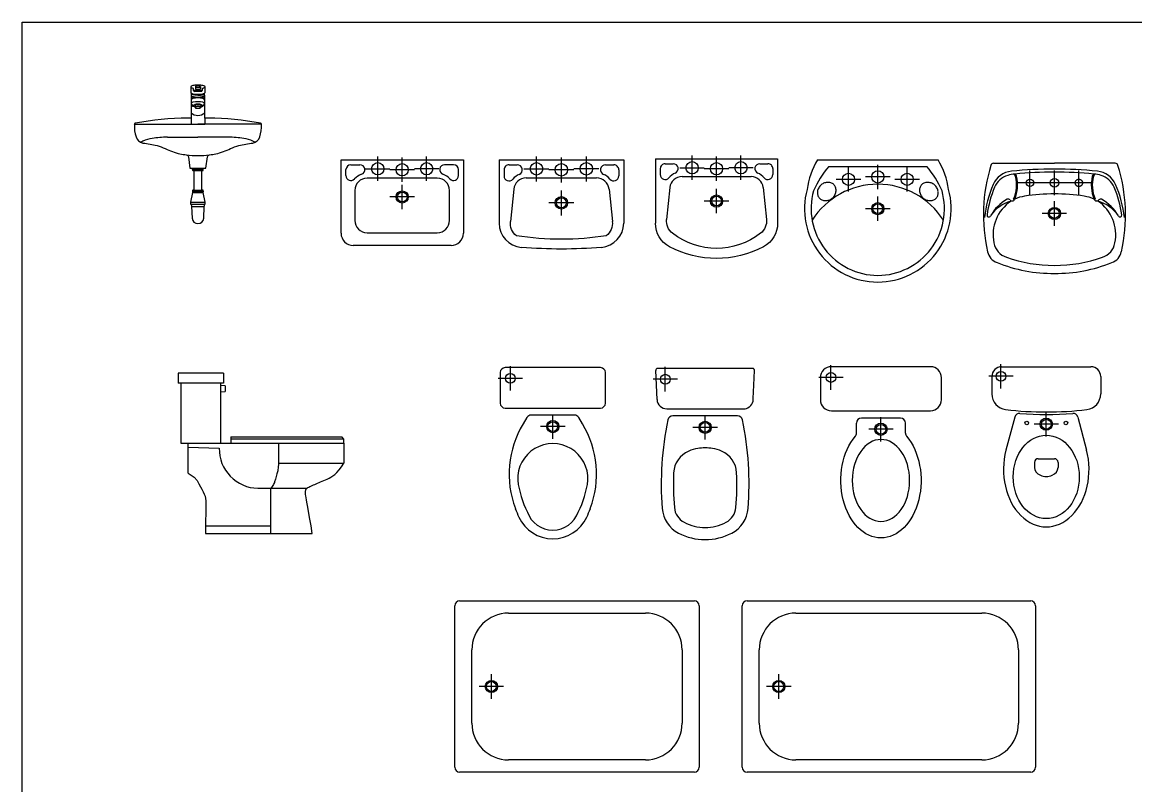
# Model space of a CAD drawing. Header units: centimetres. Extents: x 56177 to 99483, y 493 to 15482.
# Drawn here: x 59655.5 to 60110.9, y 3259.6 to 3571.8 of the extents above; entities that cross this region are included whole.
import ezdxf

# ---------------------------------------------------------------- set-up
doc = ezdxf.new("R2010")
doc.units = ezdxf.units.CM
doc.header["$MEASUREMENT"] = 0
doc.linetypes.add('RAYITAS', pattern=[0.375, 0.25, -0.125])
doc.layers.add('010_BLOQUES', color=250, linetype='Continuous')

# ---------------------------------------------------------------- blocks, each defined once
blk = doc.blocks.new('A$C460A60FE')
at = {"layer": '010_BLOQUES'}
for p, q in [((0.6913, -0.5887), (0.6913, -0.5907)), ((0.7007, -0.5705), (0.7007, -0.5653)), ((0.7329, -0.5735), (0.7037, -0.5735)), ((0.7083, -0.5534), (0.7083, -0.5554)), ((0.7083, -0.5554), (0.7083, -0.5633)), ((0.7283, -0.5534), (0.7283, -0.5554)), ((0.7283, -0.5554), (0.7283, -0.5633)), ((0.7359, -0.5653), (0.7359, -0.5705)), ((0.7453, -0.5887), (0.7453, -0.5907)), ((0.7068, -0.6316), (0.7068, -0.6392)), ((0.7183, -0.5979), (0.7183, -0.5969)), ((0.7298, -0.6316), (0.7298, -0.6392)), ((0.6903, -0.6826), (0.6903, -0.7071)), ((0.7463, -0.6826), (0.7463, -0.7071)), ((0.4632, -0.7071), (0.7183, -0.7071)), ((0.6903, -0.7071), (0.7463, -0.7071)), ((0.9734, -0.7071), (0.7183, -0.7071)), ((0.5935, -0.7607), (0.7183, -0.7607)), ((0.8432, -0.7607), (0.7183, -0.7607)), ((0.6963, -0.8873), (0.7403, -0.8873)), ((0.6963, -0.8902), (0.7403, -0.8902)), ((0.6963, -0.8936), (0.6963, -0.8902)), ((0.6963, -0.8936), (0.7403, -0.8936)), ((0.7023, -0.8973), (0.7343, -0.8973)), ((0.7403, -0.8936), (0.7403, -0.8902)), ((0.6963, -0.981), (0.6963, -0.9844)), ((0.6963, -0.981), (0.7403, -0.981)), ((0.6963, -0.9844), (0.7403, -0.9844)), ((0.6968, -0.9873), (0.7398, -0.9873)), ((0.7023, -0.9773), (0.7343, -0.9773)), ((0.7403, -0.981), (0.7403, -0.9844)), ((0.6883, -1.0263), (0.7483, -1.0263)), ((0.6895, -1.0343), (0.7472, -1.0343)), ((0.6936, -1.0443), (0.7422, -1.0443))]:
    blk.add_line(p, q, dxfattribs=at)
for points in [[(0.9715, -0.7595, 0.087194), (0.9783, -0.7086, 0.338795), (0.9744, -0.7039, 0.048608), (0.7605, -0.6829, 0.002261), (0.7463, -0.6826), (0.7463, -0.5907, 0.236479), (0.7453, -0.5887), (0.7453, -0.5826, 0.017457), (0.7444, -0.5807, 0.461953), (0.7473, -0.5785), (0.7473, -0.5554, 0.258609), (0.7461, -0.5532, 0.076461), (0.7388, -0.5501, 0.036636), (0.7303, -0.5485, 0.026709), (0.7183, -0.5479, 0.026709), (0.7064, -0.5485, 0.036636), (0.6978, -0.5501, 0.076461), (0.6905, -0.5532, 0.258609), (0.6893, -0.5554), (0.6893, -0.5785, 0.461953), (0.6923, -0.5807, 0.017457), (0.6913, -0.5826), (0.6913, -0.5887, 0.236479), (0.6903, -0.5907), (0.6903, -0.6826, 0.002261), (0.6762, -0.6829, 0.048608), (0.4622, -0.7039, 0.338795), (0.4584, -0.7086, 0.087194), (0.4652, -0.7595, 0.272765), (0.4933, -0.7847, -0.025647), (0.5512, -0.7955, -0.054207), (0.5848, -0.8076, 0.05242), (0.6449, -0.8293, 0.015686), (0.6707, -0.8331, -0.341472), (0.6794, -0.8417), (0.6858, -0.8873), (0.6963, -0.8873), (0.6963, -0.8948, 0.414214), (0.6988, -0.8973), (0.7023, -0.8973), (0.7023, -0.9773), (0.6988, -0.9773, 0.414214), (0.6963, -0.9798), (0.6963, -0.9873), (0.6968, -0.9873), (0.6883, -1.0263), (0.6883, -1.0343), (0.6903, -1.0343), (0.6923, -1.0443), (0.6945, -1.0925, 0.915837), (0.7422, -1.0925), (0.7443, -1.0443), (0.7463, -1.0343), (0.7483, -1.0343), (0.7483, -1.0263), (0.7398, -0.9873), (0.7403, -0.9873), (0.7403, -0.9798, 0.414214), (0.7378, -0.9773), (0.7343, -0.9773), (0.7343, -0.8973), (0.7378, -0.8973, 0.414214), (0.7403, -0.8948), (0.7403, -0.8873), (0.7508, -0.8873), (0.7572, -0.8417, -0.341472), (0.766, -0.8331, 0.015686), (0.7918, -0.8293, 0.05242), (0.8519, -0.8076, -0.054207), (0.8855, -0.7955, -0.025647), (0.9434, -0.7847, 0.272765)], [(0.7183, -0.6356, 0.031837), (0.7136, -0.6359, 0.043127), (0.7102, -0.6367, 0.08552), (0.7074, -0.6381, 0.236739), (0.7068, -0.6392, 0.236739), (0.7074, -0.6403, 0.08552), (0.7102, -0.6417, 0.043127), (0.7136, -0.6424, 0.031837), (0.7183, -0.6427, 0.031837), (0.7231, -0.6424, 0.043127), (0.7265, -0.6417, 0.08552), (0.7293, -0.6403, 0.236739), (0.7298, -0.6392, 0.236739), (0.7293, -0.6381, 0.08552), (0.7265, -0.6367, 0.043127), (0.7231, -0.6359, 0.031837)]]:
    blk.add_lwpolyline(points, format="xyb", close=True, dxfattribs=at)
for points in [[(0.6903, -0.5907, 0.25813), (0.6915, -0.5928, 0.076668), (0.6985, -0.5958, 0.036773), (0.7068, -0.5973, 0.026815), (0.7183, -0.5979, 0.026815), (0.7299, -0.5973, 0.036773), (0.7381, -0.5958, 0.076668), (0.7452, -0.5928, 0.25813), (0.7463, -0.5907, 0.236479)], [(0.6913, -0.5907, 0.271212), (0.6924, -0.5924, 0.070872), (0.6992, -0.5951, 0.033117), (0.7072, -0.5964, 0.024004), (0.7183, -0.5969, 0.024004), (0.7295, -0.5964, 0.033117), (0.7374, -0.5951, 0.070872), (0.7443, -0.5924, 0.271212), (0.7453, -0.5907, 0.271212)], [(0.7185, -0.5894, -0.027391), (0.7074, -0.5888, -0.037513), (0.6994, -0.5873, -0.077781), (0.6927, -0.5843, -0.255549), (0.6915, -0.5822, -0.255549)], [(0.692, -0.5813, 0.058785), (0.6978, -0.5835, 0.035683), (0.7064, -0.585, 0.025972), (0.7183, -0.5856, 0.025972), (0.7303, -0.585, 0.035683), (0.7388, -0.5835, 0.058785), (0.7447, -0.5813, 0.261968)], [(0.7019, -0.5688, 0.018641), (0.7064, -0.5694, 0.025972), (0.7183, -0.57, 0.025972), (0.7303, -0.5694, 0.018641), (0.7348, -0.5688, 0.074994)], [(0.7283, -0.5534, 0.258076), (0.7279, -0.5527, 0.076692), (0.7254, -0.5516, 0.036788), (0.7225, -0.551, 0.026827), (0.7183, -0.5508, 0.026827), (0.7142, -0.551, 0.036788), (0.7113, -0.5516, 0.076692), (0.7088, -0.5527, 0.258076), (0.7083, -0.5534, 0.258076)], [(0.7083, -0.5554, 0.021747), (0.7183, -0.5558, 0.021747), (0.7283, -0.5554, 0.035683)], [(0.7083, -0.5574, 0.021747), (0.7183, -0.5578, 0.021747), (0.7283, -0.5574, 0.035683)], [(0.7181, -0.5894, 0.027391), (0.7293, -0.5888, 0.037513), (0.7372, -0.5873, 0.077781), (0.744, -0.5843, 0.255549), (0.7451, -0.5822, 0.255549)], [(0.7396, -0.5605, 0.069304), (0.7461, -0.5576, 0.258609), (0.7473, -0.5554, 0.258609)], [(0.7298, -0.6357, 0.007506), (0.7307, -0.6355, 0.086447), (0.735, -0.6332, 0.23436), (0.7358, -0.6316, 0.23436), (0.735, -0.6299, 0.086447), (0.7307, -0.6277, 0.043866), (0.7255, -0.6265, 0.032434), (0.7183, -0.6261, 0.032434), (0.7112, -0.6265, 0.043866), (0.706, -0.6277, 0.086447), (0.7017, -0.6299, 0.23436), (0.7008, -0.6316, 0.23436)], [(0.7008, -0.6316, 0.23436), (0.7017, -0.6332, 0.086447), (0.706, -0.6355, 0.007506), (0.7068, -0.6357, 0.032434)], [(0.7183, -0.628, 0.031837), (0.7136, -0.6283, 0.043127), (0.7102, -0.6291, 0.08552), (0.7074, -0.6305, 0.236739), (0.7068, -0.6316, 0.236739)], [(0.7298, -0.6316, 0.236739), (0.7293, -0.6305, 0.08552), (0.7265, -0.6291, 0.043127), (0.7231, -0.6283, 0.031837), (0.7183, -0.628, 0.031837)]]:
    blk.add_lwpolyline(points, format="xyb", dxfattribs=at)
for centre, radius, start, end in [((0.6919, -0.5554), 0.00257, 180, 237.9983), ((0.7044, -0.5355), 0.0261, 237.9983, 253.8563), ((0.6957, -0.5653), 0.005, 0, 73.8563), ((0.7037, -0.5705), 0.003, 180, 270), ((0.7113, -0.5633), 0.003, 180, 266.4205), ((0.7183, -0.4514), 0.1151, 266.4205, 270), ((0.7183, -0.4514), 0.1151, 270, 273.5795), ((0.7253, -0.5633), 0.003, 273.5795, 0), ((0.7329, -0.5705), 0.003, 270, 360), ((0.7409, -0.5653), 0.005, 106.1437, 180), ((0.7003, -0.6126), 0.01, 103.7194, 180), ((0.7003, -0.628), 0.01, 103.7194, 180), ((0.7183, -0.5961), 0.0425, 228.7898, 254.3007), ((0.7015, -0.5911), 0.0112, 199.1592, 240.0948), ((0.7183, -0.5924), 0.0425, 231.5492, 243.802), ((0.7183, -0.6863), 0.0859, 76.2806, 103.7194), ((0.7183, -0.7018), 0.0859, 76.2806, 103.7194), ((0.7183, -0.5961), 0.0425, 285.6993, 294.3157), ((0.7183, -0.5961), 0.0425, 294.3157, 311.2102), ((0.7184, -0.5924), 0.0425, 296.198, 308.4508), ((0.7363, -0.6126), 0.01, 0, 76.2806), ((0.7363, -0.628), 0.01, 0, 76.2806), ((0.7351, -0.5911), 0.0112, 299.9052, 340.8408), ((0.7183, -0.6291), 0.0425, 228.7898, 311.2102), ((0.4632, -0.712), 0.00495, 90, 178.9304), ((0.9734, -0.712), 0.00495, 1.0696, 90), ((0.5592, -0.9287), 0.1651, 99.8227, 113.5312), ((0.5934, -1.1259), 0.3651, 89.9765, 99.8227), ((0.8433, -1.1259), 0.3651, 80.1773, 90.0235), ((0.8774, -0.9287), 0.1651, 66.4688, 80.1773), ((0.5988, -1.0195), 0.2641, 113.5312, 115.7341), ((0.8379, -1.0195), 0.2641, 64.2659, 66.4688), ((0.7183, -0.4203), 0.4156, 263.4144, 276.5856), ((0.7483, -1.0448), 0.004, 168.6901, 177.4846)]:
    blk.add_arc(centre, radius, start, end, dxfattribs=at)
blk = doc.blocks.new('A$C7EBA53EC')
at = {"layer": '010_BLOQUES'}
for p, q in [((1.3038, -0.8537), (1.8038, -0.8537)), ((1.3038, -1.1537), (1.3038, -0.8537)), ((1.4538, -0.94), (1.4538, -0.84)), ((1.5538, -0.9441), (1.5538, -0.8441)), ((1.6538, -0.94), (1.6538, -0.84)), ((1.8038, -0.8537), (1.8038, -1.1537)), ((1.3238, -0.918), (1.3238, -0.8937)), ((1.3438, -0.8737), (1.3807, -0.8737)), ((1.4038, -0.89), (1.5038, -0.89)), ((1.6038, -0.8941), (1.5038, -0.8941)), ((1.7038, -0.89), (1.6038, -0.89)), ((1.7638, -0.8737), (1.727, -0.8737)), ((1.7838, -0.918), (1.7838, -0.8937)), ((1.6974, -0.9287), (1.4103, -0.9287)), ((1.5538, -1.0554), (1.5538, -0.9554)), ((1.3603, -0.9787), (1.3603, -1.1015)), ((1.7474, -1.1015), (1.7474, -0.9787)), ((1.6038, -1.0054), (1.5038, -1.0054)), ((1.4103, -1.1515), (1.6974, -1.1515)), ((1.7538, -1.2037), (1.3538, -1.2037))]:
    blk.add_line(p, q, dxfattribs=at)
for centre, radius in [((1.4538, -0.89), 0.025), ((1.6538, -0.89), 0.025), ((1.5538, -0.8941), 0.025), ((1.5538, -1.0054), 0.025), ((1.5538, -1.0054), 0.02)]:
    blk.add_circle(centre, radius, dxfattribs=at)
for centre, radius, start, end in [((1.3438, -0.8937), 0.02, 90, 180), ((1.3807, -0.8937), 0.02, 289.1881, 90), ((1.727, -0.8937), 0.02, 90, 250.8119), ((1.7638, -0.8937), 0.02, 0, 90), ((1.3438, -0.918), 0.02, 180, 317.5907), ((1.4103, -0.9787), 0.07, 109.1881, 137.5907), ((1.4103, -0.9787), 0.05, 90, 180), ((1.6974, -0.9787), 0.05, 0, 90), ((1.6974, -0.9787), 0.07, 42.4093, 70.8119), ((1.7638, -0.918), 0.02, 222.4093, 0), ((1.4103, -1.1015), 0.05, 180, 270), ((1.6974, -1.1015), 0.05, 270, 0), ((1.3538, -1.1537), 0.05, 180, 270), ((1.7538, -1.1537), 0.05, 270, 0)]:
    blk.add_arc(centre, radius, start, end, dxfattribs=at)
blk = doc.blocks.new('A$C1A943F8E')
at = {"layer": '010_BLOQUES'}
for p, q in [((1.9497, -0.8534), (2.4598, -0.8534)), ((1.9497, -0.8534), (1.9499, -1.1119)), ((2.1028, -0.9415), (2.1028, -0.8395)), ((2.2048, -0.9456), (2.2048, -0.8436)), ((2.3068, -0.9415), (2.3068, -0.8395)), ((2.4598, -0.8534), (2.4597, -1.1119)), ((1.9702, -0.8942), (1.9702, -0.9193)), ((1.9906, -0.8738), (2.0244, -0.8738)), ((2.0518, -0.8905), (2.1538, -0.8905)), ((2.2558, -0.8946), (2.1538, -0.8946)), ((2.3578, -0.8905), (2.2558, -0.8905)), ((2.3852, -0.8738), (2.419, -0.8738)), ((2.4394, -0.8942), (2.4394, -0.9193)), ((2.0607, -0.9275), (2.3488, -0.9275)), ((2.01, -0.9734), (1.9965, -1.1062)), ((2.2048, -1.0805), (2.2048, -0.9785)), ((2.3996, -0.9734), (2.4131, -1.1062)), ((2.2558, -1.0295), (2.1538, -1.0295))]:
    blk.add_line(p, q, dxfattribs=at)
for centre, radius in [((2.1028, -0.8905), 0.0255), ((2.3068, -0.8905), 0.0255), ((2.2048, -0.8946), 0.0255), ((2.2048, -1.0295), 0.0255), ((2.2048, -1.0295), 0.0204)]:
    blk.add_circle(centre, radius, dxfattribs=at)
for centre, radius, start, end in [((1.9906, -0.8942), 0.0204, 90, 180.0275), ((2.0244, -0.8942), 0.0204, 293.328, 90), ((2.3852, -0.8942), 0.0204, 90, 246.672), ((2.419, -0.8942), 0.0204, 359.9725, 90), ((1.9906, -0.9193), 0.0204, 180.0275, 319.8258), ((2.0607, -0.9785), 0.0714, 113.328, 139.8258), ((2.0607, -0.9785), 0.051, 90, 174.1799), ((2.3488, -0.9785), 0.051, 5.8201, 90), ((2.3488, -0.9785), 0.0714, 40.1742, 66.672), ((2.419, -0.9193), 0.0204, 220.1742, 359.9725), ((2.0499, -1.1119), 0.1, 180.0275, 265.1209), ((2.3597, -1.1119), 0.1, 274.8791, 359.9725)]:
    blk.add_arc(centre, radius, start, end, dxfattribs=at)
at = {"layer": '010_BLOQUES', "extrusion": (0, 0, -1)}
for centre, major_axis, ratio, start_param, end_param in [((2.061, -1.1128), (0.0459, 0.0459), 1, 3.016068, 4.028571), ((2.3485, -1.1128), (0.0459, 0.0459), 1, 0.683818, 1.696321), ((2.2048, -0.9275), (0.5507, 0), 0.455586, 1.231016, 1.910577), ((2.2048, -0.8534), (0.8439, 0), 0.432504, 1.37593, 1.765662)]:
    blk.add_ellipse(centre, major_axis=major_axis, ratio=ratio, start_param=start_param, end_param=end_param, dxfattribs=at)
blk = doc.blocks.new('A$C42BA0C1E')
at = {"layer": '010_BLOQUES'}
for p, q in [((2.5892, -0.8495), (3.0892, -0.8495)), ((2.5892, -0.8495), (2.5893, -1.1129)), ((2.7392, -0.9358), (2.7392, -0.8358)), ((2.8392, -0.9398), (2.8392, -0.8398)), ((2.9392, -0.9358), (2.9392, -0.8358)), ((3.0892, -0.8495), (3.0891, -1.1129)), ((2.6092, -0.8895), (2.6092, -0.9141)), ((2.6292, -0.8695), (2.6624, -0.8695)), ((2.6892, -0.8858), (2.7892, -0.8858)), ((2.8892, -0.8898), (2.7892, -0.8898)), ((2.9892, -0.8858), (2.8892, -0.8858)), ((3.0161, -0.8695), (3.0492, -0.8695)), ((3.0692, -0.8895), (3.0692, -0.9141)), ((2.698, -0.9221), (2.9804, -0.9221)), ((2.6483, -0.9671), (2.635, -1.0973)), ((2.8392, -1.0721), (2.8392, -0.9721)), ((3.0302, -0.9671), (3.0434, -1.0973)), ((2.8892, -1.0221), (2.7892, -1.0221))]:
    blk.add_line(p, q, dxfattribs=at)
for centre, radius in [((2.7392, -0.8858), 0.025), ((2.8392, -0.8898), 0.025), ((2.9392, -0.8858), 0.025), ((2.8392, -1.0221), 0.025), ((2.8392, -1.0221), 0.02)]:
    blk.add_circle(centre, radius, dxfattribs=at)
for centre, radius, start, end in [((2.6292, -0.8895), 0.02, 90, 180.0275), ((2.698, -0.9721), 0.07, 113.328, 139.8258), ((2.6624, -0.8895), 0.02, 293.328, 90), ((3.0161, -0.8895), 0.02, 90, 246.672), ((2.9804, -0.9721), 0.07, 40.1742, 66.672), ((3.0492, -0.8895), 0.02, 359.9725, 90), ((2.6292, -0.9141), 0.02, 180.0275, 319.8258), ((2.698, -0.9721), 0.05, 90, 174.1799), ((2.9804, -0.9721), 0.05, 5.8201, 90), ((3.0492, -0.9141), 0.02, 220.1742, 359.9725)]:
    blk.add_arc(centre, radius, start, end, dxfattribs=at)
at = {"layer": '010_BLOQUES', "extrusion": (0, 0, -1)}
for centre, major_axis, start_param, end_param in [((2.6983, -1.1128), (0.077, 0.077), 2.847529, 3.926511), ((2.6983, -1.1038), (0.045, 0.045), 3.016068, 4.028571), ((2.9801, -1.1038), (0.045, 0.045), 0.683818, 1.696321), ((2.9801, -1.1128), (-0.077, 0.077), 2.356675, 3.435656), ((2.8392, -0.9221), (-0.2075, 0.2075), 3.267118, 4.586864), ((2.8392, -0.8495), (-0.2882, 0.2882), 3.435656, 4.418325)]:
    blk.add_ellipse(centre, major_axis=major_axis, ratio=1, start_param=start_param, end_param=end_param, dxfattribs=at)
blk = doc.blocks.new('A$C7BAE3C76')
at = {"layer": '010_BLOQUES'}
for p, q in [((3.2525, -0.8533), (3.7449, -0.8533)), ((3.2985, -0.8807), (3.699, -0.8807)), ((3.3787, -0.9833), (3.3787, -0.8833)), ((3.4987, -0.9733), (3.4987, -0.8733)), ((3.6187, -0.9833), (3.6187, -0.8833)), ((3.4287, -0.9333), (3.3287, -0.9333)), ((3.5487, -0.9233), (3.4487, -0.9233)), ((3.6687, -0.9333), (3.5687, -0.9333)), ((3.4987, -1.1033), (3.4987, -1.0033)), ((3.5487, -1.0533), (3.4487, -1.0533))]:
    blk.add_line(p, q, dxfattribs=at)
for centre, radius in [((3.3787, -0.9333), 0.025), ((3.4987, -0.9233), 0.025), ((3.6187, -0.9333), 0.025), ((3.4987, -1.0533), 0.025), ((3.4987, -1.0533), 0.02)]:
    blk.add_circle(centre, radius, dxfattribs=at)
for centre, radius, start, end in [((3.5372, -1.0233), 0.3316, 149.1594, 171.5749), ((3.4603, -1.0233), 0.3316, 8.4251, 30.8406), ((3.5875, -1.1312), 0.3825, 139.0798, 156.7648), ((3.41, -1.1312), 0.3825, 23.2352, 40.9202), ((3.4987, -1.2713), 0.318, 32.4176, 147.5824), ((3.2968, -0.9912), 0.046, 130.1858, 150.1101), ((3.2968, -0.9912), 0.046, 110.2616, 130.1858), ((3.2949, -0.986), 0.0404, 88.997, 110.2616), ((3.2949, -0.9816), 0.036, 65.5159, 88.997), ((3.297, -0.977), 0.031, 40.1858, 65.5159), ((3.7004, -0.977), 0.031, 114.4841, 139.8142), ((3.7025, -0.9816), 0.036, 91.003, 114.4841), ((3.7026, -0.986), 0.0404, 69.7384, 91.003), ((3.7007, -0.9912), 0.046, 49.8142, 69.7384), ((3.7007, -0.9912), 0.046, 29.8899, 49.8142), ((3.4987, -1.0533), 0.3, 164.8099, 270), ((3.4987, -1.0533), 0.2726, 164.4705, 270), ((3.2876, -0.9878), 0.036, 171.3747, 194.8558), ((3.292, -0.9884), 0.0404, 150.1101, 171.3747), ((3.2828, -0.9891), 0.031, 194.8558, 220.1858), ((3.283, -0.9749), 0.046, 310.1858, 330.1101), ((3.297, -0.977), 0.031, 14.8558, 40.1858), ((3.2878, -0.9776), 0.0404, 330.1101, 351.3747), ((3.2922, -0.9783), 0.036, 351.3747, 14.8558), ((3.4987, -1.0533), 0.3, 270, 15.1901), ((3.4987, -1.0533), 0.2726, 270, 15.5295), ((3.7053, -0.9783), 0.036, 165.1442, 188.6253), ((3.7096, -0.9776), 0.0404, 188.6253, 209.8899), ((3.7004, -0.977), 0.031, 139.8142, 165.1442), ((3.7145, -0.9749), 0.046, 209.8899, 229.8142), ((3.7147, -0.9891), 0.031, 319.8142, 345.1442), ((3.7055, -0.9884), 0.0404, 8.6253, 29.8899), ((3.7099, -0.9878), 0.036, 345.1442, 8.6253), ((3.2828, -0.9891), 0.031, 220.1858, 245.5159), ((3.2848, -0.9845), 0.036, 245.5159, 268.997), ((3.2849, -0.9801), 0.0404, 268.997, 290.2616), ((3.283, -0.9749), 0.046, 290.2616, 310.1858), ((3.7145, -0.9749), 0.046, 229.8142, 249.7384), ((3.7125, -0.9801), 0.0404, 249.7384, 271.003), ((3.7126, -0.9845), 0.036, 271.003, 294.4841), ((3.7147, -0.9891), 0.031, 294.4841, 319.8142)]:
    blk.add_arc(centre, radius, start, end, dxfattribs=at)
blk = doc.blocks.new('A$C33A429BB')
at = {"layer": '010_BLOQUES'}
for p, q in [((-7.3352, -0.8678), (-7.0862, -0.8678)), ((-7.1862, -0.9978), (-7.1862, -0.8978)), ((-6.8372, -0.8678), (-7.0862, -0.8678)), ((-7.0862, -0.9978), (-7.0862, -0.8978)), ((-6.9862, -0.9978), (-6.9862, -0.8978)), ((-7.1362, -0.9478), (-7.2362, -0.9478)), ((-7.0362, -0.9478), (-7.1362, -0.9478)), ((-6.9362, -0.9478), (-7.0362, -0.9478)), ((-7.2638, -1.0228), (-7.2588, -1.0216)), ((-7.0862, -1.1228), (-7.0862, -1.0228)), ((-6.9086, -1.0228), (-6.9136, -1.0216)), ((-7.0362, -1.0728), (-7.1362, -1.0728))]:
    blk.add_line(p, q, dxfattribs=at)
for centre, radius in [((-7.1862, -0.9478), 0.015), ((-7.0862, -0.9478), 0.0175), ((-7.0862, -1.0728), 0.025), ((-7.0862, -1.0728), 0.02)]:
    blk.add_circle(centre, radius, dxfattribs=at)
at = {"layer": '010_BLOQUES', "linetype": 'RAYITAS'}
blk.add_circle((-6.9862, -0.9478), 0.015, dxfattribs=at)
at = {"layer": '010_BLOQUES'}
for centre, radius, start, end in [((-6.6973, -1.0785), 0.6794, 162.6733, 192.8197), ((-7.3361, -0.8776), 0.00987, 84.6619, 171.1468), ((-7.2528, -0.9905), 0.091, 95.7016, 156.9398), ((-7.0683, -2.9744), 2.0834, 90.4913, 95.3296), ((-7.0906, -2.5284), 1.6244, 89.8427, 95.5463), ((-7.104, -2.9744), 2.0834, 84.6704, 89.5087), ((-7.0817, -2.5284), 1.6244, 84.4537, 90.1573), ((-6.9196, -0.9905), 0.091, 23.0602, 84.2984), ((-6.8362, -0.8776), 0.00987, 8.8532, 95.3381), ((-7.475, -1.0785), 0.6794, 347.1803, 17.3267), ((-6.9071, -1.1407), 0.4679, 156.5937, 173.713), ((-7.2504, -1.001), 0.088, 107.6826, 156.044), ((-7.2317, -1.075), 0.1642, 95.558, 106.0515), ((-7.2522, -0.9241), 0.0119, 18.4516, 93.6807), ((-7.2641, -0.9291), 0.0202, 21.8719, 56.626), ((-7.3786, -0.9567), 0.1378, 335.7738, 14.7808), ((-7.3883, -0.9559), 0.1516, 337.2832, 13.5687), ((-6.7841, -0.9559), 0.1516, 166.4313, 202.7168), ((-6.7938, -0.9567), 0.1378, 165.2192, 204.2262), ((-6.9201, -0.9241), 0.0119, 86.3193, 161.5484), ((-6.9083, -0.9291), 0.0202, 123.374, 158.1281), ((-6.9406, -1.075), 0.1642, 73.9485, 84.442), ((-6.9219, -1.001), 0.088, 23.956, 72.3174), ((-7.2653, -1.1407), 0.4679, 6.287, 23.4063), ((-6.9183, -1.1377), 0.4471, 157.3185, 172.364), ((-7.0808, -1.8861), 0.8931, 90.3475, 98.1885), ((-7.0916, -1.8861), 0.8931, 81.8115, 89.6525), ((-7.2541, -1.1377), 0.4471, 7.636, 22.6815), ((-7.192, -1.171), 0.1789, 119.1609, 150.5087), ((-7.2273, -1.1622), 0.1441, 104.6352, 146.6092), ((-7.1744, -1.1587), 0.1627, 123.3082, 192.2674), ((-7.2754, -1.0257), 0.0115, 46.6339, 108.6693), ((-7.2588, -1.0107), 0.011, 217.1723, 335.7198), ((-7.2518, -1.014), 0.00136, 145.3355, 289.9664), ((-7.1856, -1.1488), 0.1483, 98.6598, 115.0648), ((-6.9867, -1.1488), 0.1483, 64.9352, 81.3402), ((-6.9136, -1.0107), 0.011, 204.2802, 322.8277), ((-6.9205, -1.014), 0.00136, 250.0336, 34.6645), ((-6.9979, -1.1587), 0.1627, 347.7326, 56.6918), ((-6.945, -1.1622), 0.1441, 33.3908, 75.3648), ((-6.8969, -1.0257), 0.0115, 71.3307, 133.3661), ((-6.9804, -1.171), 0.1789, 29.4913, 60.8391), ((-7.3543, -1.08), 0.00727, 166.8833, 336.1523), ((-6.818, -1.08), 0.00727, 203.8477, 13.1167), ((-7.3026, -1.2179), 0.0582, 191.1891, 251.9465), ((-7.2599, -1.1809), 0.0745, 189.5659, 252.3768), ((-6.9124, -1.1809), 0.0745, 287.6232, 350.4341), ((-6.8697, -1.2179), 0.0582, 288.0535, 348.8109), ((-7.0967, -0.7336), 0.5843, 247.4607, 271.0331), ((-7.0886, -0.7068), 0.5785, 250.4193, 270.2407), ((-7.0837, -0.7068), 0.5785, 269.7593, 289.5807), ((-7.0756, -0.7336), 0.5843, 268.9669, 292.5393)]:
    blk.add_arc(centre, radius, start, end, dxfattribs=at)
blk = doc.blocks.new('A$C58CB4E7C')
at = {"layer": '010_BLOQUES'}
for p, q in [((-7.3047, -1.7887), (-7.3047, -1.6887)), ((-7.302, -1.6996), (-6.937, -1.6996)), ((-7.2547, -1.7387), (-7.3547, -1.7387)), ((-7.342, -1.7396), (-7.342, -1.8111)), ((-6.897, -1.7396), (-6.897, -1.8111)), ((-7.2484, -1.9053), (-7.2843, -2.0407)), ((-7.1195, -1.9846), (-7.1195, -1.8846)), ((-6.9906, -1.9053), (-6.9546, -2.0407)), ((-7.0695, -1.9346), (-7.1695, -1.9346)), ((-7.1675, -2.0906), (-7.1675, -2.1121)), ((-7.1525, -2.0756), (-7.0865, -2.0756)), ((-7.0715, -2.0906), (-7.0715, -2.1121))]:
    blk.add_line(p, q, dxfattribs=at)
for centre, radius in [((-7.3047, -1.7387), 0.02), ((-7.1195, -1.9346), 0.025), ((-7.1995, -1.9296), 0.0075), ((-7.1195, -1.9346), 0.02), ((-7.0395, -1.9296), 0.0075)]:
    blk.add_circle(centre, radius, dxfattribs=at)
for centre, radius, start, end in [((-7.302, -1.7396), 0.04, 90, 180), ((-6.937, -1.7396), 0.04, 0, 90), ((-7.278, -1.8111), 0.064, 180, 263.1601), ((-6.961, -1.8111), 0.064, 276.8399, 0), ((-7.1195, -0.4897), 1.3949, 263.1601, 276.8399), ((-7.229, -1.9104), 0.02, 85.5898, 165.1383), ((-7.1195, -0.4897), 1.4049, 265.5898, 274.4102), ((-7.0099, -1.9104), 0.02, 14.8617, 94.4102), ((-7.1525, -2.0906), 0.015, 90, 180), ((-7.0865, -2.0906), 0.015, 0, 90)]:
    blk.add_arc(centre, radius, start, end, dxfattribs=at)
blk.add_ellipse((-7.1195, -2.1501), major_axis=(0, 0.1705), ratio=0.791789, dxfattribs=at)
for centre, major_axis, ratio, start_param, end_param in [((-7.1195, -2.1196), (0, 0.235), 0.744681, 1.22848, 5.054706), ((-7.1195, -2.1121), (-0.048, 0), 0.760417, 0, 3.141593)]:
    blk.add_ellipse(centre, major_axis=major_axis, ratio=ratio, start_param=start_param, end_param=end_param, dxfattribs=at)
blk = doc.blocks.new('A$C52395DC4')
at = {"layer": '010_BLOQUES'}
for p, q in [((-7.9999, -1.7935), (-7.9999, -1.6935)), ((-7.5931, -1.6996), (-7.9981, -1.6996)), ((-7.9499, -1.7435), (-8.0499, -1.7435)), ((-8.0431, -1.7446), (-8.0431, -1.8346)), ((-7.5481, -1.8346), (-7.5481, -1.7446)), ((-7.9981, -1.8796), (-7.5931, -1.8796)), ((-7.7156, -1.9099), (-7.8756, -1.9099)), ((-7.7956, -2.0053), (-7.7956, -1.9053)), ((-7.8956, -1.971), (-7.8956, -1.9299)), ((-7.7456, -1.9553), (-7.8456, -1.9553)), ((-7.6956, -1.971), (-7.6956, -1.9299))]:
    blk.add_line(p, q, dxfattribs=at)
for centre, radius in [((-7.9999, -1.7435), 0.02), ((-7.7956, -1.9553), 0.025), ((-7.7956, -1.9553), 0.02)]:
    blk.add_circle(centre, radius, dxfattribs=at)
for centre, radius, start, end in [((-7.9981, -1.7446), 0.045, 90, 180), ((-7.5931, -1.7446), 0.045, 0, 90), ((-7.9981, -1.8346), 0.045, 180, 270), ((-7.5931, -1.8346), 0.045, 270, 0), ((-7.8756, -1.9299), 0.02, 90, 180), ((-7.7156, -1.9299), 0.02, 0, 90), ((-7.9156, -1.971), 0.02, 319.8441, 0), ((-7.6756, -1.971), 0.02, 180, 220.1559)]:
    blk.add_arc(centre, radius, start, end, dxfattribs=at)
at = {"layer": '010_BLOQUES', "extrusion": (0, 0, -1)}
blk.add_ellipse((-7.7956, -2.1648), major_axis=(0, 0.2348), ratio=0.698961, start_param=0.69182, end_param=5.591366, dxfattribs=at)
blk.add_ellipse((-7.7956, -2.1648), major_axis=(0, 0.1677), ratio=0.698961, dxfattribs=at)
blk = doc.blocks.new('A$C674E34DD')
at = {"layer": '010_BLOQUES'}
for p, q in [((-8.7113, -1.8336), (-8.7167, -1.7152)), ((-8.3204, -1.7068), (-8.7087, -1.7068)), ((-8.6774, -1.8007), (-8.6774, -1.7007)), ((-8.3151, -1.7748), (-8.3124, -1.7152)), ((-8.6274, -1.7507), (-8.7274, -1.7507)), ((-8.3176, -1.8299), (-8.3151, -1.7748)), ((-8.3178, -1.8336), (-8.3176, -1.8299)), ((-8.6713, -1.8718), (-8.3578, -1.8718)), ((-8.3818, -1.9009), (-8.6473, -1.9009)), ((-8.5146, -1.9975), (-8.5146, -1.8975)), ((-8.4646, -1.9475), (-8.5646, -1.9475))]:
    blk.add_line(p, q, dxfattribs=at)
for centre, radius in [((-8.6774, -1.7507), 0.02), ((-8.5146, -1.9475), 0.025), ((-8.5146, -1.9475), 0.02)]:
    blk.add_circle(centre, radius, dxfattribs=at)
for centre, radius, start, end in [((-8.7087, -1.7148), 0.008, 90, 182.6026), ((-8.3204, -1.7148), 0.008, 4.111, 90), ((-8.3204, -1.7148), 0.008, 357.3974, 4.111), ((-8.6713, -1.8318), 0.04, 182.6026, 270), ((-8.3578, -1.8318), 0.04, 270, 305.8842), ((-8.3578, -1.8318), 0.04, 305.8842, 308.2991), ((-8.3578, -1.8318), 0.04, 308.2991, 317.8148), ((-8.3578, -1.8318), 0.04, 317.8148, 357.3974), ((-8.6473, -1.9209), 0.02, 90, 168.1141), ((-8.3818, -1.9209), 0.02, 11.8859, 90), ((-7.42, -2.1793), 1.2742, 168.1141, 184.4928), ((-9.6091, -2.1793), 1.2742, 355.5072, 11.8859), ((-8.5423, -2.1383), 0.1012, 112.7679, 177.2928), ((-8.5009, -2.1531), 0.1205, 89.9083, 89.9083), ((-8.5009, -2.1531), 0.1205, 96.531, 96.531), ((-8.5283, -2.1531), 0.1205, 97.9611, 116.2022), ((-8.5156, -2.23), 0.1984, 89.701, 98.5059), ((-8.5135, -2.23), 0.1984, 81.4941, 90.299), ((-8.5009, -2.1531), 0.1205, 63.7978, 82.0389), ((-8.4868, -2.1383), 0.1012, 2.7072, 67.2321), ((-7.42, -2.1793), 1.2242, 177.8575, 184.4928), ((-9.6091, -2.1793), 1.2242, 355.5072, 2.1425), ((-8.5657, -2.2693), 0.075, 184.4928, 242.4143), ((-8.4634, -2.2693), 0.075, 297.5857, 355.5072), ((-8.5657, -2.2693), 0.125, 184.4928, 242.4143), ((-8.4634, -2.2693), 0.125, 297.5857, 355.5072), ((-8.5146, -2.1714), 0.1854, 242.4143, 270), ((-8.5146, -2.1714), 0.1854, 270, 297.5857), ((-8.5146, -2.1714), 0.2354, 242.4143, 270), ((-8.5146, -2.1714), 0.2354, 270, 297.5857)]:
    blk.add_arc(centre, radius, start, end, dxfattribs=at)
blk = doc.blocks.new('A$C019B5F4E')
at = {"layer": '010_BLOQUES'}
for p, q in [((-9.3525, -1.7234), (-9.3525, -1.8486)), ((-8.9425, -1.7034), (-9.3325, -1.7034)), ((-9.3109, -1.7973), (-9.3109, -1.6973)), ((-8.9225, -1.8486), (-8.9225, -1.7234)), ((-9.2609, -1.7473), (-9.3609, -1.7473)), ((-9.3325, -1.8686), (-8.9425, -1.8686)), ((-9.2433, -1.9073), (-9.2592, -1.9337)), ((-9.0488, -1.8976), (-9.2261, -1.8976)), ((-9.1375, -1.9943), (-9.1375, -1.8943)), ((-9.0158, -1.9337), (-9.0316, -1.9073)), ((-9.0875, -1.9443), (-9.1875, -1.9443))]:
    blk.add_line(p, q, dxfattribs=at)
for centre, radius in [((-9.3109, -1.7473), 0.02), ((-9.1375, -1.9443), 0.025), ((-9.1375, -1.9443), 0.02)]:
    blk.add_circle(centre, radius, dxfattribs=at)
for centre, radius, start, end in [((-9.3325, -1.7234), 0.02, 90, 180), ((-8.9425, -1.7234), 0.02, 0, 90), ((-9.3325, -1.8486), 0.02, 180, 270), ((-8.9425, -1.8486), 0.02, 270, 0), ((-9.2261, -1.9176), 0.02, 90, 149.0362), ((-9.0488, -1.9176), 0.02, 30.9638, 90), ((-8.9162, -2.1395), 0.4, 149.0362, 200.5299), ((-9.3587, -2.1395), 0.4, 339.4701, 30.9638), ((-9.1375, -2.1576), 0.1436, 357.5047, 182.4953), ((-8.9008, -2.1197), 0.3827, 186.6217, 207.0756), ((-9.3741, -2.1197), 0.3827, 332.9244, 353.3783), ((-8.8238, -2.1049), 0.4987, 200.5299, 204.9186), ((-9.1375, -2.2507), 0.1528, 204.9186, 335.0814), ((-9.1375, -2.2576), 0.1102, 199.2276, 340.7724), ((-9.4511, -2.1049), 0.4987, 335.0814, 339.4701)]:
    blk.add_arc(centre, radius, start, end, dxfattribs=at)
blk = doc.blocks.new('A$C722D3420')
at = {"layer": '010_BLOQUES'}
for p, q in [((-7.4766, -3.3294), (-7.4766, -3.3705)), ((-7.2916, -3.3294), (-7.2916, -3.3705)), ((-7.4664, -3.3705), (-7.4664, -3.6146)), ((-7.3021, -3.4051), (-7.2841, -3.4038)), ((-7.284, -3.3802), (-7.302, -3.3787)), ((-7.3019, -3.6146), (-7.3019, -3.3705)), ((-7.284, -3.3802), (-7.2841, -3.4038)), ((-7.2621, -3.5889), (-6.8075, -3.5889)), ((-7.2621, -3.5889), (-7.2621, -3.5992)), ((-6.7998, -3.5992), (-6.8075, -3.5889)), ((-7.4664, -3.6146), (-6.7998, -3.6146)), ((-7.4355, -3.7379), (-7.4355, -3.6146)), ((-7.4355, -3.6319), (-7.309, -3.636)), ((-6.7998, -3.5992), (-7.2621, -3.5992)), ((-7.2621, -3.5992), (-7.2621, -3.6146)), ((-7.0668, -3.6146), (-7.0668, -3.6968)), ((-6.7998, -3.6146), (-6.7998, -3.5992)), ((-6.7998, -3.6146), (-6.7998, -3.6968)), ((-7.151, -3.7996), (-6.95, -3.7996)), ((-7.0976, -3.9846), (-7.0976, -3.7996)), ((-7.3649, -3.9538), (-7.0976, -3.9538)), ((-7.3649, -3.9538), (-7.3649, -3.9846)), ((-7.3649, -3.9846), (-6.9283, -3.9846))]:
    blk.add_line(p, q, dxfattribs=at)
for points in [[(-7.2916, -3.3294), (-7.4766, -3.3294)], [(-7.2916, -3.3705), (-7.4766, -3.3705)], [(-7.0668, -3.6968), (-7.0415, -3.6968), (-7.0164, -3.6968), (-6.7998, -3.6968)], [(-6.9283, -3.9846), (-6.9336, -3.9526), (-6.9382, -3.9257), (-6.9421, -3.9032), (-6.9454, -3.8847), (-6.9481, -3.8695), (-6.9503, -3.8571), (-6.9521, -3.8469), (-6.9536, -3.8384), (-6.9536, -3.8384), (-6.9548, -3.8311), (-6.9558, -3.8248), (-6.9563, -3.8194), (-6.9565, -3.8148), (-6.9562, -3.8108), (-6.9554, -3.8074), (-6.9541, -3.8044), (-6.9521, -3.8017), (-6.9521, -3.8017), (-6.9495, -3.7992), (-6.9463, -3.7968), (-6.9426, -3.7946), (-6.9384, -3.7925), (-6.9338, -3.7904), (-6.9288, -3.7883), (-6.9236, -3.7861), (-6.9181, -3.7839), (-6.9181, -3.7839), (-6.9125, -3.7816), (-6.9067, -3.7792), (-6.9007, -3.7766), (-6.8945, -3.774), (-6.888, -3.7711), (-6.8814, -3.7682), (-6.8745, -3.765), (-6.8673, -3.7618), (-6.8673, -3.7618), (-6.8599, -3.7582), (-6.8522, -3.7542), (-6.8442, -3.7492), (-6.8359, -3.7429), (-6.8273, -3.7349), (-6.8184, -3.7248), (-6.8093, -3.7122), (-6.7998, -3.6968)], [(-7.4355, -3.7379), (-7.4113, -3.7541), (-7.3987, -3.7685), (-7.3917, -3.7815), (-7.3853, -3.7932), (-7.3795, -3.8039), (-7.3744, -3.8138), (-7.3703, -3.8232), (-7.3671, -3.8323), (-7.3649, -3.8414), (-7.3637, -3.8511), (-7.3633, -3.8619), (-7.3633, -3.8745), (-7.3637, -3.8893), (-7.3642, -3.9071), (-7.3647, -3.9284), (-7.3649, -3.9538)]]:
    blk.add_lwpolyline(points, dxfattribs=at)
blk.add_lwpolyline([(-7.0668, -3.6968, -0.021391), (-7.0692, -3.7234, -0.032508), (-7.0727, -3.7406, -0.006905), (-7.079, -3.7627, -0.011159), (-7.0834, -3.7762, -0.0528), (-7.0874, -3.7846, -0.027091), (-7.0976, -3.7996)], format="xyb", dxfattribs=at)
blk.add_arc((-7.1483, -3.6389), 0.1607, 178.9438, 269.028, dxfattribs=at)
blk = doc.blocks.new('A$C50AE0600')
at = {"layer": '010_BLOQUES'}
for p, q in [((1.8694, -1.2853), (1.8694, -0.6253)), ((1.8894, -0.6053), (2.8494, -0.6053)), ((2.8694, -0.6253), (2.8694, -1.2853)), ((2.0894, -0.6553), (2.6494, -0.6553)), ((1.9394, -1.1053), (1.9394, -0.8053)), ((2.7994, -0.8053), (2.7994, -1.1053)), ((2.0194, -1.0053), (2.0194, -0.9053)), ((2.0694, -0.9553), (1.9694, -0.9553)), ((2.6494, -1.2553), (2.0894, -1.2553)), ((2.8494, -1.3053), (1.8894, -1.3053))]:
    blk.add_line(p, q, dxfattribs=at)
for radius in [0.025, 0.02]:
    blk.add_circle((2.0194, -0.9553), radius, dxfattribs=at)
for centre, radius, start, end in [((1.8894, -0.6253), 0.02, 90, 180), ((2.8494, -0.6253), 0.02, 0, 90), ((2.0894, -0.8053), 0.15, 90, 180), ((2.6494, -0.8053), 0.15, 0, 90), ((2.0894, -1.1053), 0.15, 180, 270), ((2.6494, -1.1053), 0.15, 270, 0), ((1.8894, -1.2853), 0.02, 180, 270), ((2.8494, -1.2853), 0.02, 270, 0)]:
    blk.add_arc(centre, radius, start, end, dxfattribs=at)
blk = doc.blocks.new('A$C6E885F29')
at = {"layer": '010_BLOQUES'}
for p, q in [((3.0447, -1.2853), (3.0447, -0.6253)), ((3.0647, -0.6053), (4.2247, -0.6053)), ((4.2447, -0.6253), (4.2447, -1.2853)), ((3.2647, -0.6553), (4.0247, -0.6553)), ((3.1147, -1.1053), (3.1147, -0.8053)), ((4.1747, -0.8053), (4.1747, -1.1053)), ((3.1947, -1.0053), (3.1947, -0.9053)), ((3.2447, -0.9553), (3.1447, -0.9553)), ((4.0247, -1.2553), (3.2647, -1.2553)), ((4.2247, -1.3053), (3.0647, -1.3053))]:
    blk.add_line(p, q, dxfattribs=at)
for radius in [0.025, 0.02]:
    blk.add_circle((3.1947, -0.9553), radius, dxfattribs=at)
for centre, radius, start, end in [((3.0647, -0.6253), 0.02, 90, 180), ((4.2247, -0.6253), 0.02, 0, 90), ((3.2647, -0.8053), 0.15, 90, 180), ((4.0247, -0.8053), 0.15, 0, 90), ((3.2647, -1.1053), 0.15, 180, 270), ((4.0247, -1.1053), 0.15, 270, 0), ((3.0647, -1.2853), 0.02, 180, 270), ((4.2247, -1.2853), 0.02, 270, 0)]:
    blk.add_arc(centre, radius, start, end, dxfattribs=at)

msp = doc.modelspace()

# ---------------------------------------------------------------- linework, layer by layer
msp.add_lwpolyline([(59655.5, 3571.83), (61261.57, 3571.83), (61261.57, 3013.12), (59655.5, 3013.12)], close=True)

# ---------------------------------------------------------------- block references
at = {"xscale": 100, "yscale": 100, "zscale": 100}
for name, p in [('A$C460A60FE', (59655.5, 3600.93)), ('A$C7EBA53EC', (59655.5, 3600.93)), ('A$C1A943F8E', (59655.5, 3600.93)), ('A$C42BA0C1E', (59655.5, 3600.93)), ('A$C7BAE3C76', (59655.5, 3600.93)), ('A$C33A429BB', (60786.22, 3600.93)), ('A$C019B5F4E', (60786.22, 3600.93)), ('A$C674E34DD', (60786.22, 3600.93)), ('A$C52395DC4', (60786.22, 3600.93)), ('A$C58CB4E7C', (60786.22, 3600.93)), ('A$C722D3420', (60466.94, 3761.23)), ('A$C50AE0600', (59645.42, 3395.73)), ('A$C6E885F29', (59645.42, 3395.73))]:
    msp.add_blockref(name, p, dxfattribs=at)

doc.saveas('drawing.dxf')
